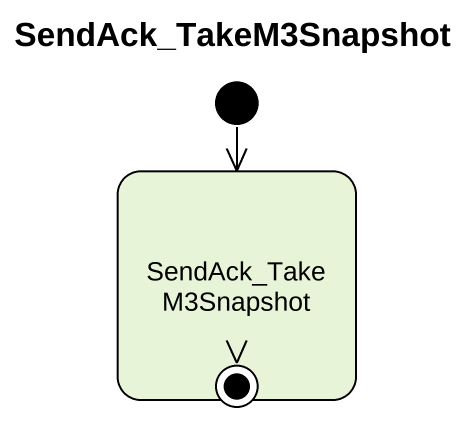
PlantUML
@startuml
title SendAck_TakeM3Snapshot
hide empty description
state SendAck_TakeM3Snapshot
[*] --> SendAck_TakeM3Snapshot
SendAck_TakeM3Snapshot --> [*]
@enduml
